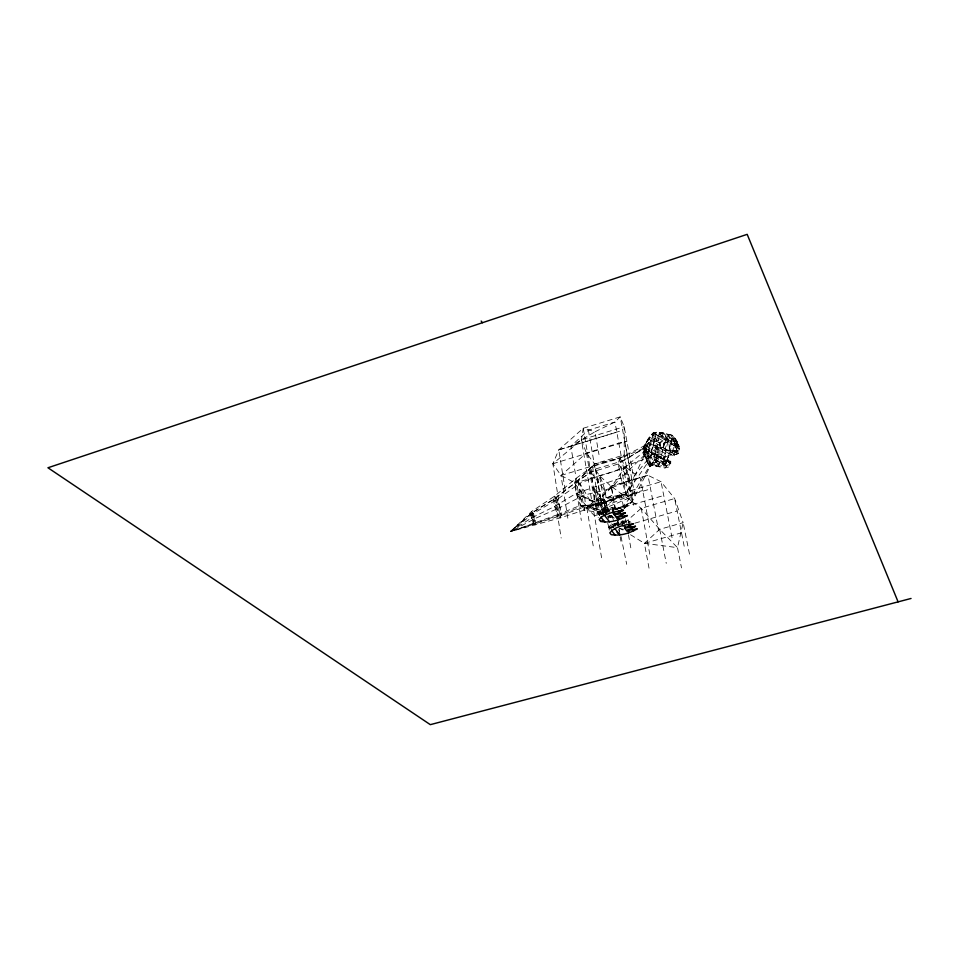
<?xml version="1.0" encoding="UTF-8"?>
<svg xmlns="http://www.w3.org/2000/svg" width="959" height="959" viewBox="0 0 959 959"><rect width="100%" height="100%" fill="white"/><g stroke="black" fill="none" stroke-linecap="round" stroke-linejoin="round"><path stroke-width="0.72" stroke-dasharray="4.79 3.6" d="M670.245 462.658L670.749 460.991L670.725 463.413L668.423 467.093L664.899 467.968L652.324 465.439C644.496 455.573 643.561 441.739 653.283 432.845L661.207 432.581L672.523 435.398C677.198 440.121 680.938 446.894 678.289 453.619L676.395 454.506L669.861 454.051L654.949 445.408L649.027 444.053L643.801 447.314L643.333 448.56L647.852 465.043L649.866 466.757L657.119 461.842L659.804 456.52L660.092 445.719L659.552 442.95L655.117 438.179L649.746 437.244L644.112 445.935L643.333 448.56L618.279 464L590.9 472.284L574.549 483.192L553.499 499.483L530.842 513.628L510.392 531.61L560.224 517.872L584.283 510.104L606.088 513.688C607.97 497.637 604.002 478.229 592.53 466.434L575.999 478.397L554.602 496.115L531.61 511.495L510.392 531.61L558.857 516.278L582.377 507.755L602.636 509.265L629.02 498.033L622.223 461.039L619.574 458.486L594.556 463.892L575.16 482.988L581.334 520.473M657.047 466.134L655.273 465.702L648.656 451.341L649.027 444.053L654.47 433.684L656.244 432.221L666.241 433.612L662.429 449.747L675.975 452.276L677.821 451.437L679.176 448.824L677.689 447.553L677.761 442.555L672.523 435.398L661.207 432.581L658.006 435.662L654.949 445.408L655.476 447.206L657.011 446.055L663.352 447.781L676.395 454.506L677.689 447.553L676.119 444.377L675.556 439.03L668.723 435.014L666.073 438.491L663.352 447.781L663.916 449.723L665.21 448.548L665.774 450.49L667.068 449.315M624.261 508.462L631.933 502.025L649.866 466.757L643.621 454.11L645.982 452.025L648.656 451.341L653.99 453.979L670.149 462.502L668.423 467.093L664.539 464.983L668.926 455.573L649.027 444.053L654.47 459.217L658.485 466.47L664.539 464.983C670.473 458.03 669.742 447.793 668.423 439.366L662.981 433.168L659.852 433.744L653.283 432.845L644.112 445.935L619.574 458.486L592.53 466.434L575.16 482.988L560.991 475.448L552.875 463.748L558.761 449.867L583.252 428.265L620.185 416.865L624.177 426.719L634.343 481.154M607.047 511.255L607.167 505.297L593.513 487.556L590.9 472.284L592.53 466.434L594.556 463.892L624.237 454.938L624.177 426.719L581.406 439.833L552.875 463.748L559.876 508.126M604.23 512.789L604.338 499.279L626.071 494.005L647.421 463.125L644.112 445.935L655.117 438.179L659.852 433.744L665.162 439.797L665.858 442.626L665.162 457.023L662.681 461.603L652.324 465.439L647.421 463.125M644.112 445.935L646.558 449.627L649.363 457.635L650.61 464.048L649.866 466.757L643.621 454.11L643.801 447.314L648.164 438.79L651.557 434.271L654.47 433.684L666.073 438.491L676.119 444.377L674.369 455.789L675.831 454.41M670.377 463.221L670.497 461.291L669.706 462.873L669.826 460.943L669.046 462.526L669.154 460.596L668.375 462.178L667.836 459.912L667.056 461.495L657.119 461.842L648.907 464.24L655.117 438.179L646.558 449.627L625.436 466.805L611.494 486.681L592.71 505.213L586.824 507.683L593.753 549.016M621.756 507.862L632.784 494.556L650.61 464.048L643.621 454.11L643.813 451.066M606.567 511.219L604.026 503.283L604.338 499.279L600.442 498.632L596.666 499.747L595.024 502.025L598.248 513.88L599.447 515.391M666.241 433.612L670.461 438.023L671.576 443.609L669.73 455.453L670.617 453.943L670.773 455.525L671.66 454.003L671.827 455.585L672.715 454.075L672.87 455.657L673.757 454.134M676.946 442.65L679.008 446.271L677.821 451.437L678.289 453.619L673.674 450.934L668.507 449.915L672.403 439.402L675.508 439.198L679.008 446.271L676.131 444.58L668.723 435.014M623.985 508.282L631.933 502.025C634.019 487.903 628.768 473.386 622.223 461.039L595.647 468.939L577.905 480.831L555.956 497.745L532.485 512.478L510.392 531.61L561.291 514.396L585.637 505.117L607.167 505.297L632.784 494.556L620.821 477.99L618.279 464L619.574 458.486L624.237 454.938L633.527 505.213M591.427 498.8L581.406 439.833L583.252 428.265L594.988 431.778L614.947 422.02L620.185 416.865L630.159 470.521M601.581 557.754L592.71 505.213L599.459 475.688C621.72 471.181 641.847 454.674 665.162 457.023L668.926 455.573L669.861 454.051M672.463 452.216L675.508 439.198L677.761 444.628L677.821 451.437L673.674 450.934L676.131 444.58L675.508 439.198M675.975 452.276L677.761 444.628L676.131 444.58L677.821 451.437L672.966 450.047M662.933 462.717L668.423 439.366L670.461 438.023L675.556 439.03M668.807 461.83L668.135 459.493L666.637 460.74L665.978 458.402L664.467 459.649L663.808 457.323L662.309 458.57L662.561 463.736L664.899 467.968L666.529 460.991L657.466 456.412M668.879 450.982L672.523 435.398M655.321 460.811L659.552 442.95L665.162 439.797L668.423 439.366L656.244 432.221L650.646 455.669M662.981 433.168L655.273 465.702L666.205 461.435L648.656 451.341M658.485 466.47L660.547 457.743M661.578 454.962L665.162 439.797M652.324 465.439L659.852 433.744M645.443 455.153L649.746 437.244L659.552 442.95L649.363 457.635L630.231 480.795L604.542 490.313L583.959 495.084L560.176 507.443L561.291 514.396L560.224 517.872L557.503 514.623L580.459 505.381L599.147 504.794L626.071 494.005L644.58 455.022L643.801 447.314L659.804 456.52L650.61 464.048L657.119 461.842L643.621 454.11M584.283 510.104C587.172 499.411 582.628 486.92 575.999 478.397L574.549 483.192L576.227 493.346L580.459 505.381L584.283 510.104L579.799 483.252L599.459 475.688L611.494 486.681L615.522 509.301L631.933 502.025L625.436 466.805L640.348 478.121L649.639 527.246M676.119 444.377L669.142 442.267L665.858 442.626L660.092 445.719L648.164 438.79L643.333 448.56L649.363 457.635L655.117 438.179M644.58 455.022L620.821 477.99L576.227 493.346L554.59 506.448L531.478 517.956L510.392 531.61L557.503 514.671L554.59 506.448L553.487 499.483L554.59 496.103L557.311 499.363L560.188 507.479L535.158 518.483L510.392 531.61L533.348 513.461L557.311 499.363L579.799 483.252L592.71 505.213L642.686 490.505M648.368 453.391L653.283 432.845L671.576 443.609M535.05 524.957L535.793 522.787L535.158 518.483L533.348 513.461L531.61 511.495L530.842 513.628L531.478 517.956L533.3 523.003L535.05 524.957L533.348 513.461M668.926 455.573L664.539 464.983L654.47 459.217L653.99 453.979L655.249 452.66L655.488 454.806L656.747 453.487L656.987 455.633L658.246 454.314L658.497 456.46L659.756 455.141L659.996 457.287L661.254 455.969L661.506 458.126M677.126 443.106L676.646 441.943M599.687 515.702L596.39 503.751L595.024 502.025L593.513 487.556L599.147 504.794L604.026 503.283L605.68 501.018L626.071 494.005L631.933 502.025L622.115 508.222M609.313 530.063L608.809 527.222L610.559 524.909L622.379 521.061L628.385 520.821L630.962 522.283M649.363 457.635L660.092 445.719M669.262 463.437L670.149 462.502L670.725 463.413L653.99 453.979M662.345 447.505L661.087 448.812L660.559 447.014L659.301 448.332L658.785 446.534L657.526 447.841L657.011 446.055L654.949 445.408M664.899 467.968L670.149 462.502L666.529 460.991M649.027 568.184L644.412 543.357L659.696 529.344L683.144 522.631L674.645 498.548L661.027 481.706L647.96 475.304L611.135 486.237L586.824 507.683L594.448 515.75L598.356 517.632M565.199 489.917L558.761 449.867L570.833 446.235L588.394 430.195L614.947 422.02L621.372 456.999M567.836 518.22L560.991 475.448L586.428 453.02L624.8 441.344L635.409 498.392M624.717 522.835L641.199 508.294L674.645 498.548L684.546 548.033M672.031 537.711L661.027 481.706L620.988 493.513L594.448 515.75L609.648 511.303M575.388 473.746L570.833 446.235L594.988 431.778L598.991 454.602M601.916 514.36L585.637 505.117L576.227 493.346L595.024 502.025L604.338 499.279L605.68 501.018L599.147 504.794L606.088 513.688L599.459 475.688M622.223 461.039L645.335 447.781M592.71 505.213L612.945 494.844M622.379 509.697L618.183 507.335L612.082 507.611L599.998 511.483L598.248 513.88L607.814 511.075L612.789 508.534L618.663 507.97L622.235 509.708M616.193 509.697L631.933 502.025M654.194 442.063L658.354 440.085M643.333 448.56L619.574 458.486L626.071 494.005L599.147 504.794L592.53 466.434M558.761 449.867L622.679 430.291M570.833 446.235L616.817 432.161M552.875 463.748L626.898 441.248M560.991 475.448L627.426 455.429M626.575 467.608L575.16 482.988L575.999 478.397L580.459 505.381M603.043 513.688L600.274 504.386L576.227 493.346L596.39 503.751L605.68 501.018L608.833 511.591M586.824 507.683L650.586 488.934M616.565 509.277L663.736 495.491M598.967 514.791L605.944 512.753L604.038 510.296L600.442 498.632L620.821 477.99L626.071 494.005L600.442 498.632L604.026 503.283M606.915 517.201L612.094 515.69M613.173 517.081L608.186 517.404M607.742 523.326L608.809 527.222L618.219 524.501L623.05 521.948L628.84 521.432L629.416 523.47M609.504 528.097L616.373 526.119L614.539 523.758L623.05 521.948L624.501 523.998M634.942 523.135L677.126 510.955M630.554 534.738L644.412 543.357L684.99 531.801M664.107 442.674L671.216 440.972L674.98 441.428M614.719 509.445L617.057 508.941L604.038 510.296L612.154 511.339M604.038 510.296L612.789 508.534L613.592 511.423M654.47 459.217L662.561 463.736L670.149 462.502M604.338 499.279L607.814 511.075L614.072 510.212M629.152 523.123L628.385 520.821L628.696 522.511L614.539 523.758L614.695 526.167M647.852 465.043L648.656 464.947M622.451 524.729L614.539 523.758L622.787 525.688L622.379 521.061L623.853 524.801M644.412 543.357L677.498 547.649L681.501 567.872M619.55 528.649L623.626 529.236M609.241 515.391L612.022 515.798M596.39 503.751L600.274 504.386L596.666 499.747L593.513 487.556M662.429 449.747L665.186 450.274M605.608 515.534L585.637 505.117L606.484 512.37M585.637 505.117L607.239 513.341M614.383 518.112L607.85 515.175L608.521 517.836M611.398 523.914L623.002 530.027M674.249 444.544L677.378 446.271M662.561 463.736L668.423 467.093M662.309 458.57L670.725 463.413M645.982 452.025L662.681 461.603M646.006 445.983L665.162 457.023M663.352 447.781L674.357 454.17M651.557 434.271L665.858 442.626M654.47 433.684L669.142 442.267M666.073 438.491L670.389 443.286L677.689 447.553M670.389 443.286L679.176 448.824M661.207 432.581L670.461 438.023M672.403 439.402L677.761 442.555M615.33 509.816L611.135 486.237L641.199 508.294L659.696 529.344L677.498 547.649L683.144 522.631L690.012 556.699M611.554 530.591L610.559 524.909L613.784 527.666M603.307 514.324L599.998 511.483L596.666 499.747M671.899 435.218L673.434 436.561M531.478 517.956L535.793 522.787M530.842 513.628L535.158 518.483M554.59 506.448L561.291 514.396M553.487 499.483L560.188 507.467M611.135 486.237L647.96 475.304L658.557 530.459M574.549 483.192L583.959 495.084M608.809 527.222L610.2 528.972L608.749 523.746M601.916 513.928L599.998 511.483L600.49 514.36M610.559 524.909L612.417 527.258M608.881 515.451L610.715 517.8L607.167 505.297M607.814 511.075L608.521 511.998M618.447 524.801L617.452 521.912M612.465 512.286L612.082 507.611L612.789 508.534M618.663 507.97L618.183 507.335L618.219 508.69M590.9 472.284L604.542 490.313M581.406 439.833L586.428 453.02L594.556 463.892L603.247 514.072M618.279 464L630.231 480.795M622.379 521.061L623.829 523.123L622.427 522.931L624.585 526.047M612.082 507.611L613.556 509.697M612.106 509.481L614.311 512.657M644.388 447.385L646.834 451.078M674.956 446.355L677.821 451.437M612.142 516.086L613.736 521.205M618.016 521.061L619.19 524.969M612.681 524.357L613.46 526.971M607.982 515.918L608.713 518.483M621.024 536.477L626.706 564.336M646.558 449.627L649.866 466.757M659.696 529.344L666.253 563.353M641.199 508.294L650.442 557.647M620.988 493.513L623.482 507.263M625.58 518.867L626.371 523.23M628.469 534.846L631.094 549.363M617.608 521.037L619.958 534.235M617.356 521.24L619.142 531.238M620.161 536.956L620.917 541.236M595.647 468.939L602.636 509.265M588.394 430.195L594.916 467.86M583.252 428.265L592.422 481.79M586.428 453.02L596.15 509.912M577.905 480.831L582.377 507.755M557.311 499.363L560.224 517.872M555.956 497.733L558.857 516.278M554.59 496.103L561.159 538.035M617.332 522.895L617.764 525.676M605.68 501.018L607.407 512.346M532.485 512.478L534.175 523.986M531.61 511.495L533.3 523.003M628.385 520.821L628.433 522.176"/><path stroke-width="1.44" d="M614.311 514.683L623.422 510.296L612.465 512.286L614.311 514.683L615.007 513.568L614.311 512.657L612.465 512.286L604.41 515.271L600.993 517.249L599.231 519.634L600.67 521.444C609.852 523.23 619.466 520.21 627.366 515.534L616.493 517.512L618.315 519.874L619.011 518.783L618.315 517.884L616.493 517.512M628.409 532.988L629.092 531.933L628.433 531.07L626.659 530.711L637.327 528.793C629.56 533.264 620.173 536.249 611.195 534.643L609.804 532.892C615.27 526.095 625.328 524.801 633.539 523.746L624.561 527.989L625.256 526.923L624.585 526.047L622.787 525.688M621.708 514.947L625.376 512.885L614.455 514.863L616.289 517.249L621.708 514.947L620.461 513.305M631.861 528.325L635.469 526.311L624.753 528.253L626.515 530.543L631.861 528.325L630.65 526.731M619.118 511.543L623.422 510.296M621.084 514.132L625.376 512.885M600.67 521.444L603.631 520.581M623.098 516.781L627.366 515.534M631.262 527.534L635.469 526.311M911.05 598.464L430.315 724.656L47.95 467.764L747.181 234.344L898.092 601.868M629.56 525.7L628.708 524.165M617.021 532.233L619.79 534.87L614.863 528.577M600.993 517.249L604.829 522.092M611.554 530.591L615.246 535.254M604.41 515.271L609.54 521.804M618.495 510.715L619.754 512.382M622.475 515.954L623.722 517.596M632.532 529.212L633.731 530.783M481.19 321.061L482.437 322.715"/></g></svg>
